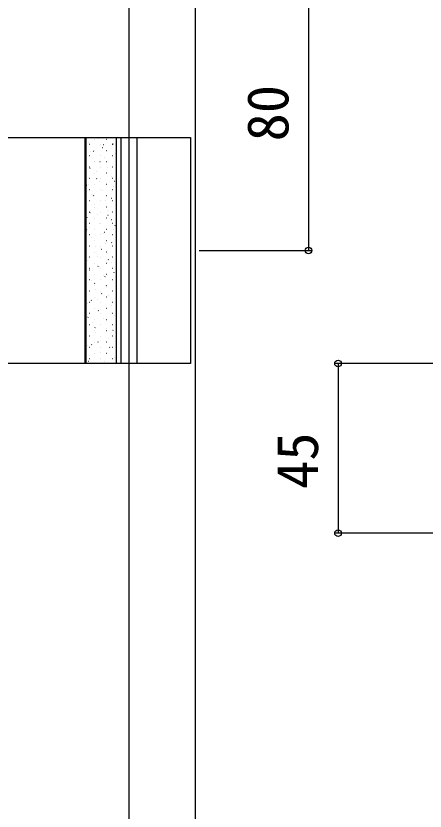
# Model space of a CAD drawing. Units: millimetres, scale not verified. Extents: x -875 to 875, y -1300 to 1292.
# Drawn here: x -152.6 to -44.1, y 358.5 to 569.5 of the extents above; entities that cross this region are included whole.
import ezdxf
from ezdxf.enums import TextEntityAlignment as Align

# ---------------------------------------------------------------- set-up
doc = ezdxf.new("R2010")
doc.units = ezdxf.units.MM
doc.header["$LTSCALE"] = 8
for name, color, linetype in [('0-3_YKK_12', 2, 'Continuous'), ('0-4_YKK_13', 4, 'Continuous'), ('0-5_YKK_D', 6, 'Continuous'), ('0-7_YSS_K', 3, 'Continuous')]:
    doc.layers.add(name, color=color, linetype=linetype)
doc.styles.add('ＭＳ ゴシック', font='')
doc.styles.get('ＭＳ ゴシック').set_extended_font_data('MS Gothic')

msp = doc.modelspace()

# ---------------------------------------------------------------- linework, layer by layer
at = {"layer": '0-3_YKK_12'}
msp.add_line((-104.998, 732.253), (-104.998, 82.253), dxfattribs=at)
at = {"layer": '0-4_YKK_13'}
for p, q in [((-134.201, 477.253), (-134.201, 537.253)), ((-133.952, 477.253), (-133.952, 537.253)), ((-133.33, 536.019), (-133.339, 536.016)), ((-131.631, 536.737), (-131.681, 536.737)), ((-130.54, 537.007), (-130.549, 537.004)), ((-128.591, 536.737), (-128.641, 536.737)), ((-124.675, 477.253), (-124.675, 537.253)), ((-120.398, 477.253), (-120.398, 537.253)), ((-133.056, 535.362), (-133.106, 535.362)), ((-130.016, 535.362), (-130.066, 535.362)), ((-129.564, 534.512), (-129.573, 534.509)), ((-129.342, 535.329), (-129.425, 535.274)), ((-126.976, 535.362), (-127.026, 535.362)), ((-126.821, 535.483), (-126.83, 535.48)), ((-133.056, 532.372), (-133.106, 532.372)), ((-132.684, 533.407), (-132.693, 533.404)), ((-132.031, 533.549), (-132.114, 533.494)), ((-131.631, 533.747), (-131.681, 533.747)), ((-130.016, 532.372), (-130.066, 532.372)), ((-128.965, 531.883), (-128.974, 531.88)), ((-128.591, 533.747), (-128.641, 533.747)), ((-126.976, 532.372), (-127.026, 532.372)), ((-126.175, 532.871), (-126.184, 532.868)), ((-131.708, 530.912), (-131.717, 530.908)), ((-131.631, 530.757), (-131.681, 530.757)), ((-130.226, 530.826), (-130.31, 530.771)), ((-128.591, 530.757), (-128.641, 530.757)), ((-133.056, 529.382), (-133.106, 529.382)), ((-132.916, 529.046), (-132.999, 528.991)), ((-131.631, 527.767), (-131.681, 527.767)), ((-131.109, 528.283), (-131.118, 528.28)), ((-130.016, 529.382), (-130.066, 529.382)), ((-128.591, 527.767), (-128.641, 527.767)), ((-128.319, 529.271), (-128.328, 529.268)), ((-126.976, 529.382), (-127.026, 529.382)), ((-133.852, 527.311), (-133.861, 527.308)), ((-133.056, 526.392), (-133.106, 526.392)), ((-131.111, 526.323), (-131.194, 526.268)), ((-130.463, 525.671), (-130.472, 525.667)), ((-130.016, 526.392), (-130.066, 526.392)), ((-127.343, 526.776), (-127.352, 526.772)), ((-126.976, 526.392), (-127.026, 526.392)), ((-126.308, 525.584), (-126.391, 525.529)), ((-133.8, 524.543), (-133.883, 524.488)), ((-133.253, 524.683), (-133.263, 524.679)), ((-133.056, 523.402), (-133.106, 523.402)), ((-131.631, 524.777), (-131.681, 524.777)), ((-130.016, 523.402), (-130.066, 523.402)), ((-128.591, 524.777), (-128.641, 524.777)), ((-126.976, 523.402), (-127.026, 523.402)), ((-126.744, 524.147), (-126.753, 524.143)), ((-132.607, 522.07), (-132.617, 522.067)), ((-131.995, 521.82), (-132.079, 521.764)), ((-131.631, 521.787), (-131.681, 521.787)), ((-129.487, 523.175), (-129.496, 523.172)), ((-128.591, 521.787), (-128.641, 521.787)), ((-126.098, 521.535), (-126.107, 521.531)), ((-133.056, 520.412), (-133.106, 520.412)), ((-131.631, 519.575), (-131.641, 519.572)), ((-130.016, 520.412), (-130.066, 520.412)), ((-128.888, 520.546), (-128.898, 520.543)), ((-127.192, 521.081), (-127.276, 521.025)), ((-126.976, 520.412), (-127.026, 520.412)), ((-133.056, 517.422), (-133.106, 517.422)), ((-132.88, 517.316), (-132.963, 517.261)), ((-131.631, 518.797), (-131.681, 518.797)), ((-131.032, 516.946), (-131.042, 516.943)), ((-130.016, 517.422), (-130.066, 517.422)), ((-128.591, 518.797), (-128.641, 518.797)), ((-128.242, 517.934), (-128.251, 517.931)), ((-126.976, 517.422), (-127.026, 517.422)), ((-133.775, 515.975), (-133.785, 515.971)), ((-131.631, 515.807), (-131.681, 515.807)), ((-128.591, 515.807), (-128.641, 515.807)), ((-128.077, 516.577), (-128.16, 516.522)), ((-127.266, 515.439), (-127.276, 515.436)), ((-133.764, 512.813), (-133.847, 512.758)), ((-133.176, 513.346), (-133.186, 513.343)), ((-133.056, 514.432), (-133.106, 514.432)), ((-131.631, 512.817), (-131.681, 512.817)), ((-130.386, 514.334), (-130.396, 514.331)), ((-130.016, 514.432), (-130.066, 514.432)), ((-128.591, 512.817), (-128.641, 512.817)), ((-126.976, 514.432), (-127.026, 514.432)), ((-126.667, 512.81), (-126.677, 512.807)), ((-126.272, 513.854), (-126.355, 513.799)), ((-133.056, 511.442), (-133.106, 511.442)), ((-132.53, 510.734), (-132.54, 510.73)), ((-130.016, 511.442), (-130.066, 511.442)), ((-129.41, 511.839), (-129.42, 511.835)), ((-128.961, 512.074), (-129.045, 512.019)), ((-126.976, 511.442), (-127.026, 511.442)), ((-133.056, 508.452), (-133.106, 508.452)), ((-131.631, 509.827), (-131.681, 509.827)), ((-130.016, 508.452), (-130.066, 508.452)), ((-128.811, 509.21), (-128.821, 509.206)), ((-128.591, 509.827), (-128.641, 509.827)), ((-127.156, 509.351), (-127.24, 509.296)), ((-126.976, 508.452), (-127.026, 508.452)), ((-126.021, 510.198), (-126.031, 510.195)), ((-131.631, 506.837), (-131.681, 506.837)), ((-131.555, 508.238), (-131.564, 508.235)), ((-129.846, 507.571), (-129.929, 507.516)), ((-128.591, 506.837), (-128.641, 506.837)), ((-128.165, 506.598), (-128.175, 506.594)), ((-133.699, 504.638), (-133.708, 504.635)), ((-133.056, 505.462), (-133.106, 505.462)), ((-130.956, 505.61), (-130.965, 505.606)), ((-130.016, 505.462), (-130.066, 505.462)), ((-128.041, 504.848), (-128.124, 504.793)), ((-126.976, 505.462), (-127.026, 505.462)), ((-133.056, 502.472), (-133.106, 502.472)), ((-131.631, 503.847), (-131.681, 503.847)), ((-130.73, 503.068), (-130.814, 503.013)), ((-130.31, 502.997), (-130.319, 502.994)), ((-130.016, 502.472), (-130.066, 502.472)), ((-128.591, 503.847), (-128.641, 503.847)), ((-127.189, 504.102), (-127.199, 504.099)), ((-126.976, 502.472), (-127.026, 502.472)), ((-133.1, 502.009), (-133.109, 502.006)), ((-131.631, 500.857), (-131.681, 500.857)), ((-129.334, 500.502), (-129.343, 500.499)), ((-128.925, 500.345), (-129.009, 500.289)), ((-128.591, 500.857), (-128.641, 500.857)), ((-126.591, 501.473), (-126.6, 501.47)), ((-133.056, 499.482), (-133.106, 499.482)), ((-132.454, 499.397), (-132.463, 499.394)), ((-131.615, 498.565), (-131.698, 498.509)), ((-130.016, 499.482), (-130.066, 499.482)), ((-126.976, 499.482), (-127.026, 499.482)), ((-133.056, 496.492), (-133.106, 496.492)), ((-131.631, 497.867), (-131.681, 497.867)), ((-131.478, 496.902), (-131.487, 496.898)), ((-130.016, 496.492), (-130.066, 496.492)), ((-129.81, 495.841), (-129.893, 495.786)), ((-128.735, 497.873), (-128.744, 497.87)), ((-128.591, 497.867), (-128.641, 497.867)), ((-126.976, 496.492), (-127.026, 496.492)), ((-132.499, 494.061), (-132.582, 494.006)), ((-131.631, 494.877), (-131.681, 494.877)), ((-130.879, 494.273), (-130.888, 494.27)), ((-128.591, 494.877), (-128.641, 494.877)), ((-128.089, 495.261), (-128.098, 495.258)), ((-133.622, 493.301), (-133.631, 493.298)), ((-133.056, 493.502), (-133.106, 493.502)), ((-131.631, 491.887), (-131.681, 491.887)), ((-130.233, 491.661), (-130.242, 491.657)), ((-130.016, 493.502), (-130.066, 493.502)), ((-128.591, 491.887), (-128.641, 491.887)), ((-127.113, 492.766), (-127.122, 492.762)), ((-126.976, 493.502), (-127.026, 493.502)), ((-133.384, 489.558), (-133.467, 489.503)), ((-133.056, 490.512), (-133.106, 490.512)), ((-133.023, 490.673), (-133.033, 490.669)), ((-130.694, 491.338), (-130.778, 491.283)), ((-130.016, 490.512), (-130.066, 490.512)), ((-126.976, 490.512), (-127.026, 490.512)), ((-126.514, 490.137), (-126.523, 490.133)), ((-133.056, 487.522), (-133.106, 487.522)), ((-132.377, 488.06), (-132.387, 488.057)), ((-131.631, 488.897), (-131.681, 488.897)), ((-130.016, 487.522), (-130.066, 487.522)), ((-129.257, 489.165), (-129.266, 489.162)), ((-128.591, 488.897), (-128.641, 488.897)), ((-126.976, 487.522), (-127.026, 487.522)), ((-131.631, 485.907), (-131.681, 485.907)), ((-131.579, 486.835), (-131.662, 486.78)), ((-131.401, 485.565), (-131.411, 485.562)), ((-128.658, 486.536), (-128.668, 486.533)), ((-128.591, 485.907), (-128.641, 485.907)), ((-126.776, 486.096), (-126.859, 486.041)), ((-133.056, 484.532), (-133.106, 484.532)), ((-130.016, 484.532), (-130.066, 484.532)), ((-128.012, 483.924), (-128.022, 483.921)), ((-126.976, 484.532), (-127.026, 484.532)), ((-133.545, 481.965), (-133.555, 481.961)), ((-133.056, 481.542), (-133.106, 481.542)), ((-132.463, 482.332), (-132.546, 482.277)), ((-131.631, 482.917), (-131.681, 482.917)), ((-130.802, 482.936), (-130.812, 482.933)), ((-130.016, 481.542), (-130.066, 481.542)), ((-128.591, 482.917), (-128.641, 482.917)), ((-127.66, 481.593), (-127.744, 481.538)), ((-127.036, 481.429), (-127.046, 481.426)), ((-126.976, 481.542), (-127.026, 481.542)), ((-132.947, 479.336), (-132.956, 479.333)), ((-131.631, 479.927), (-131.681, 479.927)), ((-130.156, 480.324), (-130.166, 480.321)), ((-128.591, 479.927), (-128.641, 479.927)), ((-125.98, 477.253), (-134.201, 477.253)), ((-133.348, 477.829), (-133.431, 477.773)), ((-133.056, 478.552), (-133.106, 478.552)), ((-130.016, 478.552), (-130.066, 478.552)), ((-129.18, 477.829), (-129.19, 477.825)), ((-126.976, 478.552), (-127.026, 478.552)), ((-126.437, 478.8), (-126.447, 478.797))]:
    msp.add_line(p, q, dxfattribs=at)
msp.add_lwpolyline([(-303.698, 537.253), (-106.298, 537.253), (-106.298, 477.253), (-303.698, 477.253)], close=True, dxfattribs=at)
msp.add_lwpolyline([(-134.201, 537.253), (-125.98, 537.253), (-125.98, 477.253)], dxfattribs=at)
at = {"layer": '0-5_YKK_D'}
for p, q in [((-74.998, 587.253), (-74.998, 507.253)), ((-103.998, 507.253), (-73.998, 507.253)), ((44.002, 477.253), (-68.151, 477.253)), ((-67.151, 477.253), (-67.151, 432.253)), ((-38.151, 432.253), (-68.151, 432.253))]:
    msp.add_line(p, q, dxfattribs=at)
for centre in [(-74.998, 507.253), (-67.151, 477.253), (-67.151, 432.253)]:
    msp.add_circle(centre, 0.875, dxfattribs=at)
at = {"layer": '0-7_YSS_K'}
msp.add_line((-122.498, 72.253), (-122.498, 749.753), dxfattribs=at)

# ---------------------------------------------------------------- texts
at = {"layer": '0-5_YKK_D', "style": 'ＭＳ ゴシック'}
for s, p in [('80', (-76.998, 536.216)), ('45', (-69.151, 444.015))]:
    msp.add_text(s, height=11, rotation=90, dxfattribs=at).set_placement(p, align=Align.BOTTOM_LEFT)

doc.saveas('drawing.dxf')
